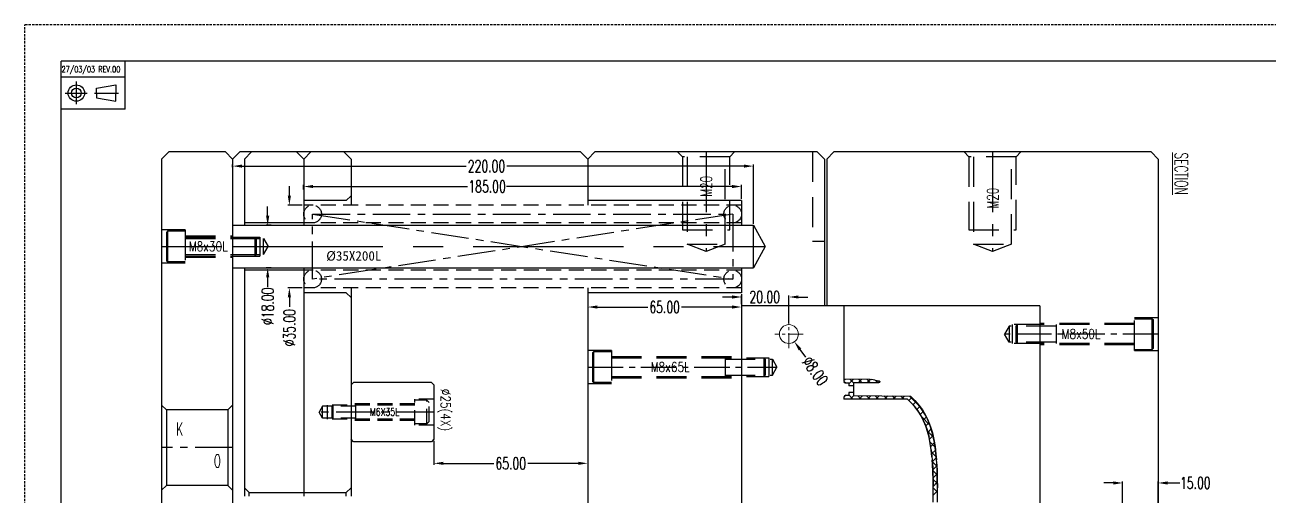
# Model space of a CAD drawing. Header units: inches. Extents: x 157915 to 159347, y -49911 to -48898.
# Drawn here: x 157915 to 158440, y -49097 to -48898 of the extents above; entities that cross this region are included whole.
import ezdxf

# ---------------------------------------------------------------- set-up
doc = ezdxf.new("R2010")
doc.units = ezdxf.units.IN
doc.header["$LTSCALE"] = 2
doc.header["$MEASUREMENT"] = 0
doc.header["$PDMODE"] = 3
doc.header["$PDSIZE"] = 0.3125
for name, pattern in [('ACAD_ISO08W100', [36, 24, -3, 6, -3]), ('CENTER', [50.8, 31.75, -6.35, 6.35, -6.35]), ('CENTER2', [1.125, 0.75, -0.125, 0.125, -0.125]), ('DASHED', [0.75, 0.5, -0.25]), ('HIDDEN', [9.525, 6.35, -3.175]), ('HIDDEN2', [4.7625, 3.175, -1.5875])]:
    doc.linetypes.add(name, pattern=pattern)
doc.layers.get('0').update_dxf_attribs({"linetype": 'CONTINUOUS'})
doc.layers.get('Defpoints').update_dxf_attribs({"linetype": 'CONTINUOUS'})
for name, color, linetype in [('A', 7, 'CONTINUOUS'), ('CAV-COR', 1, 'CONTINUOUS'), ('CL', 1, 'ACAD_ISO08W100'), ('Layer3', 3, 'CONTINUOUS'), ('PIN', 4, 'CONTINUOUS'), ('SCREW', 52, 'HIDDEN'), ('SP', 3, 'CONTINUOUS'), ('SPRING', 160, 'CONTINUOUS'), ('文字', 1, 'CONTINUOUS')]:
    doc.layers.add(name, color=color, linetype=linetype)
doc.layers.add('dim', color=3, linetype='CONTINUOUS', lineweight=15)
doc.layers.add('WR', color=122, linetype='HIDDEN', lineweight=18)
doc.styles.add('ROMANC', font='romanc', dxfattribs={"width": 0.6, "height": 1})
doc.styles.add('ROMANS', font='ROMANS.shx', dxfattribs={"height": 5, "bigfont": 'chineset.shx'})
doc.styles.get("Standard").update_dxf_attribs({"font": 'txt.shx', "width": 0.67})
doc.styles.add('style1', font='mingliu.ttc', dxfattribs={"width": 0.75})
doc.styles.add('txt', font='txt.shx', dxfattribs={"width": 0.75, "height": 3.2})
doc.dimstyles.new('2.00', dxfattribs={"dimtxt": 5, "dimasz": 4, "dimexe": 0.666, "dimexo": 0.626, "dimgap": 1, "dimtad": 0, "dimzin": 0, "dimdsep": 46, "dimtxsty": 'Standard', "dimcen": 0.09, "dimclrd": 3, "dimclre": 3, "dimclrt": 7, "dimazin": 0, "dimtfac": 1, "dimtofl": 0, "dimtmove": 0, "dimatfit": 0, "dimfxl": 0, "dimtolj": 1, "dimtzin": 0, "dimarcsym": 0})

# ---------------------------------------------------------------- blocks, each defined once
blk = doc.blocks.new('*D35379')
at = {"layer": 'Defpoints', "color": 0}
for p in [(158026.8, -48974.37), (158032.84, -48974.37), (158032.84, -49009.37)]:
    blk.add_point(p, dxfattribs=at)
at = {"layer": 'dim', "color": 3, "linetype": 'ByBlock', "lineweight": -2}
for p, q in [((158026.8, -48970.37), (158026.8, -48966.37)), ((158032.22, -48974.37), (158026.13, -48974.37)), ((158032.22, -49009.37), (158026.13, -49009.37)), ((158026.8, -49013.37), (158026.8, -49017.37))]:
    blk.add_line(p, q, dxfattribs=at)
at = {"layer": 'dim', "color": 3, "linetype": 'ByBlock'}
for points in [[(158026.13, -48970.37), (158027.47, -48970.37), (158026.8, -48974.37)], [(158027.47, -49013.37), (158026.13, -49013.37), (158026.8, -49009.37)]]:
    blk.add_solid(points, dxfattribs=at)
at = {"layer": 'dim', "color": 7, "linetype": 'ByBlock', "insert": (158026.8, -49026.18), "char_height": 5, "attachment_point": 5, "rotation": 90}
blk.add_mtext('%%c35.00', dxfattribs=at)
blk = doc.blocks.new('*D35380')
at = {"layer": 'Defpoints', "color": 0}
for p in [(158017.63, -48982.87), (158019.76, -48982.87), (158019.76, -49000.87)]:
    blk.add_point(p, dxfattribs=at)
at = {"layer": 'dim', "color": 3, "linetype": 'ByBlock', "lineweight": -2}
for p, q in [((158017.63, -48978.87), (158017.63, -48974.87)), ((158019.13, -48982.87), (158016.97, -48982.87)), ((158019.13, -49000.87), (158016.97, -49000.87)), ((158017.63, -49004.87), (158017.63, -49008.87))]:
    blk.add_line(p, q, dxfattribs=at)
at = {"layer": 'dim', "color": 3, "linetype": 'ByBlock'}
for points in [[(158016.97, -48978.87), (158018.3, -48978.87), (158017.63, -48982.87)], [(158018.3, -49004.87), (158016.97, -49004.87), (158017.63, -49000.87)]]:
    blk.add_solid(points, dxfattribs=at)
at = {"layer": 'dim', "color": 7, "linetype": 'ByBlock', "insert": (158017.63, -49017.13), "char_height": 5, "attachment_point": 5, "rotation": 90}
blk.add_mtext('%%c18.00', dxfattribs=at)
blk = doc.blocks.new('*D35381')
at = {"layer": 'Defpoints', "color": 0}
for p in [(158152.84, -49013.2), (158217.84, -49011.37), (158152.84, -49017.44)]:
    blk.add_point(p, dxfattribs=at)
at = {"layer": 'dim', "color": 3, "linetype": 'ByBlock', "lineweight": -2}
for p, q in [((158152.84, -49013.82), (158152.84, -49018.1)), ((158217.84, -49011.99), (158217.84, -49018.1)), ((158156.84, -49017.44), (158178.2, -49017.44)), ((158213.84, -49017.44), (158192.48, -49017.44))]:
    blk.add_line(p, q, dxfattribs=at)
at = {"layer": 'dim', "color": 3, "linetype": 'ByBlock'}
for points in [[(158156.84, -49016.77), (158156.84, -49018.1), (158152.84, -49017.44)], [(158213.84, -49018.1), (158213.84, -49016.77), (158217.84, -49017.44)]]:
    blk.add_solid(points, dxfattribs=at)
at = {"layer": 'dim', "color": 7, "linetype": 'ByBlock', "insert": (158185.34, -49017.44), "char_height": 5, "attachment_point": 5}
blk.add_mtext('\\A1;65.00', dxfattribs=at)
blk = doc.blocks.new('*D35382')
at = {"layer": 'Defpoints', "color": 0}
for p in [(158032.84, -48966.49), (158032.84, -48968.3), (158217.84, -48972.37)]:
    blk.add_point(p, dxfattribs=at)
at = {"layer": 'dim', "color": 3, "linetype": 'ByBlock', "lineweight": -2}
for p, q in [((158032.84, -48967.68), (158032.84, -48965.82)), ((158036.84, -48966.49), (158102.08, -48966.49)), ((158213.84, -48966.49), (158118.6, -48966.49)), ((158217.84, -48971.74), (158217.84, -48965.82))]:
    blk.add_line(p, q, dxfattribs=at)
at = {"layer": 'dim', "color": 3, "linetype": 'ByBlock'}
for points in [[(158036.84, -48965.82), (158036.84, -48967.15), (158032.84, -48966.49)], [(158213.84, -48967.15), (158213.84, -48965.82), (158217.84, -48966.49)]]:
    blk.add_solid(points, dxfattribs=at)
at = {"layer": 'dim', "color": 7, "linetype": 'ByBlock', "insert": (158110.34, -48966.49), "char_height": 5, "attachment_point": 5}
blk.add_mtext('\\A1;185.00', dxfattribs=at)
blk = doc.blocks.new('*D35383')
at = {"layer": 'Defpoints', "color": 0}
for p in [(158002.84, -48957.86), (158002.84, -48958.91), (158222.84, -48982.87)]:
    blk.add_point(p, dxfattribs=at)
at = {"layer": 'dim', "color": 3, "linetype": 'ByBlock', "lineweight": -2}
for p, q in [((158002.84, -48958.28), (158002.84, -48957.19)), ((158006.84, -48957.86), (158101.54, -48957.86)), ((158218.84, -48957.86), (158118.61, -48957.86)), ((158222.84, -48982.24), (158222.84, -48957.19))]:
    blk.add_line(p, q, dxfattribs=at)
at = {"layer": 'dim', "color": 3, "linetype": 'ByBlock'}
for points in [[(158006.84, -48957.19), (158006.84, -48958.52), (158002.84, -48957.86)], [(158218.84, -48958.52), (158218.84, -48957.19), (158222.84, -48957.86)]]:
    blk.add_solid(points, dxfattribs=at)
at = {"layer": 'dim', "color": 7, "linetype": 'ByBlock', "insert": (158110.08, -48957.86), "char_height": 5, "attachment_point": 5}
blk.add_mtext('\\A1;220.00', dxfattribs=at)
blk = doc.blocks.new('*D35384')
at = {"layer": 'Defpoints', "color": 0}
for p in [(158087.84, -49073.37), (158152.84, -49083.53), (158152.84, -49083.53)]:
    blk.add_point(p, dxfattribs=at)
at = {"layer": 'dim', "color": 3, "linetype": 'ByBlock', "lineweight": -2}
for p, q in [((158087.84, -49073.99), (158087.84, -49084.19)), ((158091.84, -49083.53), (158113.2, -49083.53)), ((158148.84, -49083.53), (158127.48, -49083.53)), ((158152.84, -49082.9), (158152.84, -49082.86))]:
    blk.add_line(p, q, dxfattribs=at)
at = {"layer": 'dim', "color": 3, "linetype": 'ByBlock'}
for points in [[(158091.84, -49082.86), (158091.84, -49084.19), (158087.84, -49083.53)], [(158148.84, -49084.19), (158148.84, -49082.86), (158152.84, -49083.53)]]:
    blk.add_solid(points, dxfattribs=at)
at = {"layer": 'dim', "color": 7, "linetype": 'ByBlock', "insert": (158120.34, -49083.53), "char_height": 5, "attachment_point": 5}
blk.add_mtext('\\A1;65.00', dxfattribs=at)
blk = doc.blocks.new('*D35400')
at = {"layer": 'Defpoints', "color": 0}
for p in [(158378.84, -49091.83), (158378.84, -49107.87), (158393.84, -49110.87)]:
    blk.add_point(p, dxfattribs=at)
at = {"layer": 'dim', "color": 3, "linetype": 'ByBlock', "lineweight": -2}
for p, q in [((158374.84, -49091.83), (158370.84, -49091.83)), ((158378.84, -49107.24), (158378.84, -49091.16)), ((158393.84, -49110.24), (158393.84, -49091.16)), ((158397.84, -49091.83), (158402.96, -49091.83))]:
    blk.add_line(p, q, dxfattribs=at)
at = {"layer": 'dim', "color": 3, "linetype": 'ByBlock'}
for points in [[(158374.84, -49092.5), (158374.84, -49091.16), (158378.84, -49091.83)], [(158397.84, -49091.16), (158397.84, -49092.5), (158393.84, -49091.83)]]:
    blk.add_solid(points, dxfattribs=at)
at = {"layer": 'dim', "color": 7, "linetype": 'ByBlock', "insert": (158409.54, -49091.83), "char_height": 5, "attachment_point": 5}
blk.add_mtext('\\A1;15.00', dxfattribs=at)
blk = doc.blocks.new('*D37238')
at = {"layer": 'Defpoints', "color": 0}
for p in [(158237.84, -49013.2), (158217.84, -49016.87), (158237.84, -49024.87)]:
    blk.add_point(p, dxfattribs=at)
at = {"layer": 'dim', "color": 3, "linetype": 'ByBlock', "lineweight": -2}
for p, q in [((158213.84, -49013.2), (158209.84, -49013.2)), ((158217.84, -49016.24), (158217.84, -49012.53)), ((158237.84, -49024.24), (158237.84, -49012.53)), ((158241.84, -49013.2), (158245.84, -49013.2))]:
    blk.add_line(p, q, dxfattribs=at)
at = {"layer": 'dim', "color": 3, "linetype": 'ByBlock'}
for points in [[(158213.84, -49013.87), (158213.84, -49012.53), (158217.84, -49013.2)], [(158241.84, -49012.53), (158241.84, -49013.87), (158237.84, -49013.2)]]:
    blk.add_solid(points, dxfattribs=at)
at = {"layer": 'dim', "color": 7, "linetype": 'ByBlock', "insert": (158227.63, -49013.2), "char_height": 5, "attachment_point": 5}
blk.add_mtext('\\A1;20.00', dxfattribs=at)
blk = doc.blocks.new('*D37239')
at = {"layer": 'Defpoints', "color": 0}
for p in [(158235.52, -49025.61), (158240.17, -49032.12)]:
    blk.add_point(p, dxfattribs=at)
at = {"layer": 'dim', "color": 3, "linetype": 'ByBlock', "lineweight": -2}
for p, q in [((158237.75, -49028.87), (158237.93, -49028.87)), ((158237.84, -49028.96), (158237.84, -49028.78)), ((158242.49, -49035.38), (158244.82, -49038.63))]:
    blk.add_line(p, q, dxfattribs=at)
at = {"layer": 'dim', "color": 3, "linetype": 'ByBlock'}
blk.add_solid([(158243.04, -49034.99), (158241.95, -49035.76), (158240.17, -49032.12)], dxfattribs=at)
at = {"layer": 'dim', "color": 7, "linetype": 'ByBlock', "insert": (158248.97, -49044.44), "char_height": 5, "attachment_point": 5, "rotation": 305.5487}
blk.add_mtext('\\A1;%%c8.00', dxfattribs=at)

msp = doc.modelspace()

# ---------------------------------------------------------------- linework, layer by layer
at = {"linetype": 'Continuous'}
for p, q in [((157975.843, -48951.868), (157972.843, -48954.868)), ((157999.843, -48951.868), (157975.843, -48951.868)), ((158002.843, -48954.868), (157999.843, -48951.868)), ((158005.843, -48951.868), (158002.843, -48954.868)), ((158149.843, -48951.868), (158005.843, -48951.868)), ((158010.843, -48951.868), (158007.843, -48954.868)), ((158029.843, -48951.868), (158010.843, -48951.868)), ((158032.843, -48954.868), (158029.843, -48951.868)), ((158035.843, -48951.868), (158032.843, -48954.868)), ((158049.843, -48951.868), (158035.843, -48951.868)), ((158049.843, -48951.868), (158052.843, -48954.868)), ((158149.843, -48951.868), (158152.843, -48954.868)), ((158152.843, -48954.868), (158155.843, -48951.868)), ((158249.843, -48951.868), (158155.843, -48951.868)), ((158252.843, -48954.868), (158249.843, -48951.868)), ((158253.843, -48954.868), (158256.843, -48951.868)), ((158390.843, -48951.868), (158256.843, -48951.868)), ((158390.843, -48951.868), (158393.843, -48954.868)), ((157972.843, -48954.868), (157972.843, -49398.868)), ((158002.843, -48954.868), (158002.843, -49318.868)), ((158007.843, -48954.868), (158007.843, -48982.868)), ((158032.843, -48954.868), (158032.843, -48982.868)), ((158052.843, -48954.868), (158052.843, -48974.368)), ((158152.843, -48954.868), (158152.843, -48974.368)), ((158252.843, -48954.868), (158252.843, -49016.868)), ((158253.843, -48954.868), (158253.843, -49016.868)), ((158393.843, -48954.868), (158393.843, -49126.968)), ((158007.843, -49000.869), (158007.843, -49097.368)), ((158032.843, -49000.869), (158032.843, -49097.368)), ((158052.843, -49009.368), (158052.843, -49097.368)), ((158152.843, -49009.368), (158152.843, -49174.368)), ((158009.843, -49095.868), (158007.843, -49093.868)), ((158052.843, -49093.868), (158050.843, -49095.868)), ((158009.843, -49095.868), (158050.843, -49095.868)), ((158009.843, -49097.368), (158009.843, -49095.868)), ((158050.843, -49097.368), (158050.843, -49095.868))]:
    msp.add_line(p, q, dxfattribs=at)
at = {"color": 8, "linetype": 'HIDDEN'}
for p, q in [((158214.843, -48951.868), (158190.843, -48951.868)), ((158190.843, -48951.868), (158192.843, -48953.868)), ((158214.843, -48951.868), (158212.843, -48953.868)), ((158247.843, -48951.868), (158247.843, -48989.584)), ((158335.843, -48951.868), (158311.843, -48951.868)), ((158311.843, -48951.868), (158313.843, -48953.868)), ((158335.843, -48951.868), (158333.843, -48953.868)), ((158192.843, -48953.868), (158192.843, -48984.868)), ((158212.843, -48953.868), (158192.843, -48953.868)), ((158194.843, -48953.868), (158194.843, -48990.868)), ((158210.843, -48990.868), (158210.843, -48953.868)), ((158212.843, -48984.868), (158212.843, -48953.868)), ((158313.843, -48953.868), (158313.843, -48984.868)), ((158333.843, -48953.868), (158313.843, -48953.868)), ((158315.843, -48953.868), (158315.843, -48990.868)), ((158331.843, -48990.868), (158331.843, -48953.868)), ((158333.843, -48984.868), (158333.843, -48953.868)), ((158192.843, -48984.868), (158212.843, -48984.868)), ((158313.843, -48984.868), (158333.843, -48984.868)), ((158194.843, -48990.868), (158210.843, -48990.868)), ((158202.843, -48993.965), (158194.843, -48990.868)), ((158210.843, -48990.868), (158202.843, -48993.965)), ((158247.843, -48989.584), (158252.843, -48989.584)), ((158315.843, -48990.868), (158331.843, -48990.868)), ((158323.843, -48993.965), (158315.843, -48990.868)), ((158331.843, -48990.868), (158323.843, -48993.965))]:
    msp.add_line(p, q, dxfattribs=at)
at = {"color": 8, "linetype": 'CENTER', "ltscale": 0.4}
for p, q in [((158202.843, -48951.868), (158202.843, -48993.965)), ((158323.843, -48951.868), (158323.843, -48993.965))]:
    msp.add_line(p, q, dxfattribs=at)
at = {"ltscale": 5}
for p, q in [((158050.843, -48972.368), (158032.843, -48972.368)), ((158217.843, -48972.368), (158152.843, -48972.368)), ((158217.843, -48972.368), (158217.843, -48982.868)), ((158032.843, -48981.868), (158007.843, -48981.868)), ((158032.843, -49001.868), (158007.843, -49001.868)), ((158217.843, -49000.869), (158217.843, -49011.368)), ((158050.843, -49011.368), (158032.843, -49011.368)), ((158217.843, -49011.368), (158152.843, -49011.368))]:
    msp.add_line(p, q, dxfattribs=at)
for p, q in [((158050.843, -48972.368), (158052.843, -48970.368)), ((158050.843, -49011.368), (158052.843, -49013.368))]:
    msp.add_line(p, q)
at = {"linetype": 'HIDDEN'}
for p, q in [((157982.843, -48984.868), (157972.843, -48984.868)), ((157982.843, -48984.868), (157982.843, -48998.868)), ((157982.843, -48987.368), (158002.843, -48987.368)), ((157982.843, -48998.868), (157972.843, -48998.868)), ((157982.843, -48996.368), (158002.843, -48996.368)), ((158383.843, -49024.368), (158343.843, -49024.368)), ((158383.843, -49035.868), (158383.843, -49021.868)), ((158383.843, -49021.868), (158393.843, -49021.868)), ((158162.843, -49035.868), (158152.843, -49035.868)), ((158162.843, -49035.868), (158162.843, -49049.868)), ((158383.843, -49033.368), (158343.843, -49033.368)), ((158383.843, -49035.868), (158393.843, -49035.868)), ((158162.843, -49038.368), (158217.843, -49038.368)), ((158162.843, -49049.868), (158152.843, -49049.868)), ((158162.843, -49047.368), (158217.843, -49047.368))]:
    msp.add_line(p, q, dxfattribs=at)
at = {"color": 8, "linetype": 'Continuous'}
for p, q in [((157972.843, -49058.868), (157974.843, -49060.868)), ((158000.843, -49060.868), (157974.843, -49060.868)), ((157974.843, -49060.868), (157974.843, -49092.868)), ((158002.843, -49058.868), (158000.843, -49060.868)), ((158000.843, -49060.868), (158000.843, -49092.868)), ((157972.843, -49094.868), (157974.843, -49092.868)), ((158000.843, -49092.868), (157974.843, -49092.868)), ((158002.843, -49094.868), (158000.843, -49092.868))]:
    msp.add_line(p, q, dxfattribs=at)
at = {"layer": 'A', "linetype": 'DASHED'}
for p in [(159347.109, -48898.125), (157915.055, -49911.041)]:
    msp.add_line(p, (157915.055, -48898.125), dxfattribs=at)
at = {"layer": 'A'}
for p, q in [((157930.351, -49895.745), (157930.351, -48913.422)), ((159331.812, -48913.422), (157930.351, -48913.422)), ((157957.494, -48933.779), (157957.494, -48913.422)), ((157957.494, -48920.185), (157930.351, -48920.185)), ((157936.792, -48922.036), (157936.792, -48931.709)), ((157945.316, -48924.929), (157953.457, -48923.524)), ((157945.316, -48926.982), (157945.316, -48924.929)), ((157953.457, -48923.524), (157953.457, -48926.982)), ((157932.141, -48926.982), (157941.443, -48926.982)), ((157944.491, -48926.982), (157954.6, -48926.982)), ((157945.316, -48926.982), (157945.316, -48929.035)), ((157945.316, -48929.035), (157953.457, -48930.44)), ((157953.457, -48930.44), (157953.457, -48926.982)), ((157957.494, -48933.779), (157930.351, -48933.779))]:
    msp.add_line(p, q, dxfattribs=at)
for radius in [3.458, 2.053]:
    msp.add_circle((157936.792, -48926.982), radius, dxfattribs=at)
at = {"layer": 'CAV-COR'}
for p, q in [((158217.843, -49016.868), (158217.843, -49336.868)), ((158343.843, -49016.868), (158217.843, -49016.868)), ((158261.084, -49016.868), (158261.084, -49048.729)), ((158343.843, -49016.868), (158343.843, -49336.868)), ((158272.104, -49048.067), (158261.084, -49047.874)), ((158261.084, -49048.383), (158261.584, -49047.883)), ((158261.183, -49049.093), (158261.523, -49049.433)), ((158261.486, -49049.426), (158261.196, -49049.136)), ((158261.888, -49049.534), (158261.486, -49049.426)), ((158261.888, -49049.534), (158261.888, -49049.533)), ((158261.888, -49049.533), (158263.094, -49049.533)), ((158263.094, -49049.965), (158265.115, -49047.945)), ((158263.094, -49049.533), (158263.094, -49050.739)), ((158265.104, -49050.739), (158263.094, -49050.739)), ((158263.6, -49047.918), (158265.104, -49049.422)), ((158265.104, -49049.382), (158275.871, -49049.288)), ((158265.104, -49049.382), (158265.104, -49054.909)), ((158267.256, -49047.982), (158268.625, -49049.351)), ((158267.289, -49049.363), (158268.645, -49048.006)), ((158270.912, -49048.046), (158272.186, -49049.32)), ((158270.912, -49049.331), (158272.174, -49048.07)), ((158272.104, -49048.067), (158272.369, -49048.079)), ((158272.369, -49048.079), (158272.633, -49048.109)), ((158274.259, -49048.368), (158272.633, -49048.109)), ((158274.209, -49048.359), (158275.962, -49048.695)), ((158274.536, -49049.299), (158275.273, -49048.562)), ((158274.961, -49048.503), (158275.747, -49049.289)), ((158275.83, -49049.291), (158275.871, -49049.288)), ((158275.871, -49049.288), (158276.052, -49049.251)), ((158275.93, -49048.694), (158275.946, -49048.694)), ((158275.946, -49048.694), (158275.962, -49048.695)), ((158275.962, -49048.695), (158276.083, -49048.739)), ((158276.083, -49048.739), (158276.177, -49048.808)), ((158276.196, -49049.151), (158276.113, -49049.22)), ((158261.084, -49055.567), (158261.893, -49054.759)), ((158261.084, -49055.563), (158261.084, -49056.417)), ((158261.084, -49056.178), (158261.323, -49056.417)), ((158287.893, -49056.417), (158261.084, -49056.417)), ((158261.888, -49054.759), (158263.094, -49054.759)), ((158263.094, -49053.557), (158263.099, -49053.553)), ((158263.094, -49053.553), (158263.094, -49054.759)), ((158265.104, -49053.553), (158263.094, -49053.553)), ((158263.094, -49054.596), (158264.915, -49056.417)), ((158263.827, -49056.417), (158265.332, -49054.911)), ((158265.104, -49054.909), (158289.057, -49055.118)), ((158267.016, -49054.926), (158268.507, -49056.417)), ((158267.419, -49056.417), (158268.893, -49054.942)), ((158270.64, -49054.958), (158272.099, -49056.417)), ((158271.011, -49056.417), (158272.454, -49054.973)), ((158274.264, -49054.989), (158275.691, -49056.417)), ((158274.603, -49056.417), (158276.015, -49055.004)), ((158277.887, -49055.021), (158279.283, -49056.417)), ((158278.195, -49056.417), (158279.576, -49055.036)), ((158281.511, -49055.052), (158282.875, -49056.417)), ((158281.787, -49056.417), (158283.137, -49055.067)), ((158285.135, -49055.084), (158286.467, -49056.417)), ((158285.379, -49056.417), (158286.698, -49055.098)), ((158288.435, -49056.953), (158289.726, -49055.663)), ((158288.758, -49055.116), (158293.238, -49059.595)), ((158289.057, -49055.118), (158289.055, -49055.118)), ((158289.057, -49055.118), (158289.167, -49055.139)), ((158289.167, -49055.139), (158289.261, -49055.197)), ((158289.261, -49055.197), (158291.069, -49056.966)), ((158290.233, -49058.748), (158291.521, -49057.46)), ((158291.835, -49060.738), (158293.122, -49059.45)), ((158293.269, -49062.896), (158294.579, -49061.585)), ((158293.793, -49063.742), (158297.446, -49067.395)), ((158294.538, -49065.219), (158295.905, -49063.852)), ((158295.623, -49067.726), (158297.008, -49066.341)), ((158296.377, -49069.918), (158298.847, -49072.389)), ((158296.511, -49070.429), (158297.94, -49069.001)), ((158297.556, -49075.081), (158297.033, -49072.409)), ((158297.212, -49073.321), (158298.726, -49071.807)), ((158297.462, -49074.595), (158299.623, -49076.757)), ((158297.746, -49076.38), (158299.338, -49074.787)), ((158297.945, -49077.749), (158298.235, -49080.441)), ((158298.142, -49079.576), (158299.788, -49077.93)), ((158298.056, -49078.782), (158300.081, -49080.807)), ((158298.235, -49080.441), (158298.375, -49082.137)), ((158298.493, -49083.919), (158298.375, -49082.137)), ((158298.413, -49082.731), (158300.339, -49084.656)), ((158298.425, -49082.884), (158300.111, -49081.199)), ((158298.64, -49087.108), (158298.493, -49083.919)), ((158299.971, -49079.594), (158300.179, -49082.006)), ((158300.246, -49082.957), (158300.427, -49086.469)), ((158298.606, -49086.295), (158300.334, -49084.567)), ((158298.614, -49086.524), (158300.488, -49088.398)), ((158298.722, -49090.418), (158298.64, -49087.108)), ((158298.706, -49089.787), (158300.475, -49088.018)), ((158300.427, -49086.469), (158300.526, -49090.107)), ((158300.542, -49091.213), (158300.494, -49088.561)), ((158298.714, -49090.216), (158300.547, -49092.049)), ((158298.747, -49093.854), (158298.722, -49090.418)), ((158298.745, -49093.341), (158300.544, -49091.542)), ((158298.747, -49093.841), (158300.557, -49095.651)), ((158298.747, -49099.882), (158298.747, -49093.854)), ((158300.526, -49090.107), (158300.557, -49093.854)), ((158300.557, -49093.854), (158300.542, -49091.213)), ((158300.557, -49099.882), (158300.557, -49093.854)), ((158298.747, -49096.93), (158300.557, -49095.121))]:
    msp.add_line(p, q, dxfattribs=at)
for points in [[(158276.113, -49049.22), (158276.001, -49049.269), (158275.871, -49049.288)], [(158276.234, -49048.885), (158276.128, -49048.767), (158275.962, -49048.695)], [(158276.052, -49049.251), (158276.189, -49049.159), (158276.258, -49049.028), (158276.234, -49048.885)], [(158276.177, -49048.808), (158276.237, -49048.892), (158276.261, -49048.981)], [(158276.261, -49048.981), (158276.247, -49049.069), (158276.196, -49049.151)], [(158297.049, -49072.481), (158296.427, -49070.065), (158295.666, -49067.766), (158294.741, -49065.552), (158293.656, -49063.454), (158292.425, -49061.502), (158291.053, -49059.69), (158289.54, -49057.998), (158287.893, -49056.417)], [(158287.893, -49056.417), (158290.176, -49058.677), (158292.262, -49061.269), (158294.015, -49064.101), (158295.355, -49066.965), (158296.326, -49069.725), (158297.033, -49072.409)], [(158289.261, -49055.197), (158289.258, -49055.197), (158289.255, -49055.197)], [(158300.18, -49082.004), (158300.068, -49080.634), (158299.775, -49077.809), (158299.318, -49074.649), (158298.564, -49071.03), (158297.379, -49067.177), (158295.757, -49063.518), (158293.781, -49060.274), (158291.572, -49057.512), (158289.261, -49055.197)], [(158291.069, -49056.966), (158292.728, -49058.872), (158294.226, -49060.925), (158295.558, -49063.144), (158296.717, -49065.528), (158297.684, -49068.035), (158298.465, -49070.643), (158299.093, -49073.414), (158299.591, -49076.402), (158299.971, -49079.594)], [(158298.271, -49080.845), (158297.962, -49077.886), (158297.555, -49075.071)], [(158298.445, -49083.136), (158298.59, -49085.822), (158298.682, -49088.498)], [(158300.494, -49088.561), (158300.405, -49085.914), (158300.267, -49083.285), (158300.179, -49082.006)], [(158298.682, -49088.498), (158298.732, -49091.172), (158298.741, -49092.78)]]:
    msp.add_lwpolyline(points, dxfattribs=at)
for centre, start, end in [((158261.888, -49048.729), 180, 270), ((158261.888, -49055.563), 90, 180)]:
    msp.add_arc(centre, 0.804, start, end, dxfattribs=at)
at = {"layer": 'CL', "color": 8, "linetype": 'CENTER', "ltscale": 0.25}
msp.add_line((158002.843, -49076.868), (157972.843, -49076.868), dxfattribs=at)
at = {"layer": 'PIN'}
for p, q in [((158002.843, -48982.868), (158222.843, -48982.868)), ((158222.843, -49000.869), (158222.843, -48982.868)), ((158222.843, -48982.868), (158227.843, -48991.868)), ((158227.843, -48991.868), (158222.843, -49000.869)), ((158002.843, -49000.869), (158222.843, -49000.869))]:
    msp.add_line(p, q, dxfattribs=at)
at = {"layer": 'PIN', "linetype": 'CENTER'}
msp.add_line((158002.843, -48991.868), (158227.843, -48991.868), dxfattribs=at)
at = {"layer": 'SCREW'}
for p, q in [((157975.343, -48985.368), (157974.843, -48985.868)), ((157974.843, -48985.868), (157974.843, -48997.868)), ((157975.343, -48985.368), (157975.343, -48998.368)), ((157982.843, -48985.368), (157975.343, -48985.368)), ((157982.843, -48987.868), (158014.343, -48987.868)), ((157982.843, -48988.493), (158015.843, -48988.493)), ((158012.843, -48988.493), (158012.218, -48987.868)), ((158012.218, -48987.868), (158012.218, -48995.868)), ((158012.843, -48988.493), (158012.843, -48995.243)), ((158014.343, -48987.868), (158014.343, -48995.868)), ((158015.843, -48995.243), (158015.843, -48988.493)), ((158015.843, -48988.493), (158017.792, -48991.868)), ((158015.843, -48995.243), (158017.792, -48991.868)), ((157975.343, -48998.368), (157974.843, -48997.868)), ((157982.843, -48998.368), (157975.343, -48998.368)), ((157982.843, -48995.243), (158015.843, -48995.243)), ((157982.843, -48995.868), (158014.343, -48995.868)), ((158012.843, -48995.243), (158012.218, -48995.868)), ((158330.843, -49025.493), (158328.894, -49028.868)), ((158350.843, -49025.493), (158330.843, -49025.493)), ((158330.843, -49025.493), (158330.843, -49032.243)), ((158383.843, -49024.868), (158332.343, -49024.868)), ((158332.343, -49032.868), (158332.343, -49024.868)), ((158333.843, -49025.493), (158334.468, -49024.868)), ((158333.843, -49032.243), (158333.843, -49025.493)), ((158334.468, -49032.868), (158334.468, -49024.868)), ((158350.843, -49032.868), (158350.843, -49024.868)), ((158383.843, -49022.368), (158391.343, -49022.368)), ((158391.343, -49022.368), (158391.843, -49022.868)), ((158391.343, -49035.368), (158391.343, -49022.368)), ((158391.843, -49034.868), (158391.843, -49022.868)), ((158330.843, -49032.243), (158328.894, -49028.868)), ((158155.343, -49036.368), (158154.843, -49036.868)), ((158155.343, -49036.368), (158155.343, -49049.368)), ((158162.843, -49036.368), (158155.343, -49036.368)), ((158350.843, -49032.243), (158330.843, -49032.243)), ((158383.843, -49032.868), (158332.343, -49032.868)), ((158333.843, -49032.243), (158334.468, -49032.868)), ((158383.843, -49035.368), (158391.343, -49035.368)), ((158391.343, -49035.368), (158391.843, -49034.868)), ((158154.843, -49036.868), (158154.843, -49048.868)), ((158162.843, -49038.868), (158229.343, -49038.868)), ((158210.843, -49038.868), (158210.843, -49046.868)), ((158210.843, -49039.493), (158230.843, -49039.493)), ((158227.218, -49038.868), (158227.218, -49046.868)), ((158227.843, -49039.493), (158227.218, -49038.868)), ((158227.843, -49039.493), (158227.843, -49046.243)), ((158229.343, -49038.868), (158229.343, -49046.868)), ((158230.843, -49039.493), (158232.792, -49042.868)), ((158230.843, -49046.243), (158230.843, -49039.493)), ((158162.843, -49046.868), (158229.343, -49046.868)), ((158210.843, -49046.243), (158230.843, -49046.243)), ((158227.843, -49046.243), (158227.218, -49046.868)), ((158230.843, -49046.243), (158232.792, -49042.868)), ((158155.343, -49049.368), (158154.843, -49048.868)), ((158162.843, -49049.368), (158155.343, -49049.368))]:
    msp.add_line(p, q, dxfattribs=at)
at = {"layer": 'SCREW', "linetype": 'CENTER', "ltscale": 0.4}
msp.add_line((157972.843, -48991.868), (158017.792, -48991.868), dxfattribs=at)
at = {"layer": 'SCREW', "linetype": 'CENTER2', "ltscale": 10}
for p, q in [((158393.843, -49028.868), (158328.894, -49028.868)), ((158152.843, -49042.868), (158232.792, -49042.868))]:
    msp.add_line(p, q, dxfattribs=at)
at = {"layer": 'SCREW', "linetype": 'HIDDEN2'}
for p, q in [((158079.843, -49067.368), (158079.843, -49056.368)), ((158087.843, -49056.368), (158079.843, -49056.368)), ((158084.843, -49056.868), (158079.843, -49056.868)), ((158084.843, -49066.868), (158084.843, -49056.868)), ((158084.843, -49056.868), (158085.843, -49057.868)), ((158040.843, -49059.368), (158039.4, -49061.868)), ((158040.843, -49064.368), (158039.4, -49061.868)), ((158040.843, -49064.368), (158040.843, -49059.368)), ((158054.843, -49059.368), (158040.843, -49059.368)), ((158079.843, -49058.868), (158042.843, -49058.868)), ((158042.843, -49064.868), (158042.843, -49058.868)), ((158044.843, -49059.368), (158045.343, -49058.868)), ((158044.843, -49064.368), (158044.843, -49059.368)), ((158045.343, -49064.868), (158045.343, -49058.868)), ((158079.843, -49058.368), (158052.843, -49058.368)), ((158054.843, -49064.868), (158054.843, -49058.868)), ((158085.843, -49065.868), (158085.843, -49057.868)), ((158054.843, -49064.368), (158040.843, -49064.368)), ((158079.843, -49064.868), (158042.843, -49064.868)), ((158044.843, -49064.368), (158045.343, -49064.868)), ((158079.843, -49065.368), (158052.843, -49065.368)), ((158084.843, -49066.868), (158079.843, -49066.868)), ((158087.843, -49067.368), (158079.843, -49067.368)), ((158084.843, -49066.868), (158085.843, -49065.868))]:
    msp.add_line(p, q, dxfattribs=at)
at = {"layer": 'SCREW', "linetype": 'CENTER', "ltscale": 0.25}
msp.add_line((158087.843, -49061.868), (158039.4, -49061.868), dxfattribs=at)
at = {"layer": 'SP', "color": 145}
for p, q in [((158052.843, -49050.368), (158053.843, -49049.368)), ((158052.843, -49050.368), (158052.843, -49073.368)), ((158086.843, -49049.368), (158053.843, -49049.368)), ((158086.843, -49049.368), (158087.843, -49050.368)), ((158087.843, -49050.368), (158087.843, -49073.368)), ((158053.843, -49074.368), (158052.843, -49073.368)), ((158087.843, -49073.368), (158086.843, -49074.368)), ((158086.843, -49074.368), (158053.843, -49074.368))]:
    msp.add_line(p, q, dxfattribs=at)
at = {"layer": 'SPRING', "linetype": 'HIDDEN', "ltscale": 0.5}
for p, q in [((158217.843, -48974.368), (158032.843, -48974.368)), ((158217.843, -48981.868), (158032.843, -48981.868)), ((158217.868, -49001.868), (158032.843, -49001.868)), ((158217.843, -49009.368), (158032.843, -49009.368))]:
    msp.add_line(p, q, dxfattribs=at)
at = {"layer": 'SPRING', "linetype": 'HIDDEN2'}
for p, q in [((158032.843, -48974.368), (158032.843, -48982.868)), ((158032.843, -49000.869), (158032.843, -49009.368))]:
    msp.add_line(p, q, dxfattribs=at)
at = {"layer": 'SPRING', "linetype": 'CENTER', "ltscale": 0.25}
for p, q in [((158036.593, -48978.118), (158214.093, -48978.118)), ((158036.593, -48978.118), (158214.093, -49005.618)), ((158214.093, -48978.118), (158036.593, -49005.618)), ((158036.593, -49005.618), (158036.593, -48978.118)), ((158214.093, -48978.118), (158214.093, -49005.618)), ((158214.093, -49005.618), (158036.593, -49005.618))]:
    msp.add_line(p, q, dxfattribs=at)
at = {"layer": 'SPRING', "linetype": 'HIDDEN', "ltscale": 0.5}
for centre in [(158036.593, -48978.118), (158214.093, -48978.118), (158036.593, -49005.618), (158214.093, -49005.618)]:
    msp.add_circle(centre, 3.75, dxfattribs=at)
at = {"layer": 'WR', "linetype": 'CENTER', "ltscale": 0.1}
for p, q in [((158237.843, -49034.868), (158237.843, -49022.868)), ((158243.843, -49028.868), (158231.843, -49028.868))]:
    msp.add_line(p, q, dxfattribs=at)
at = {"layer": 'WR', "linetype": 'ByBlock'}
msp.add_circle((158237.843, -49028.868), 4, dxfattribs=at)

# ---------------------------------------------------------------- texts
at = {"color": 8, "linetype": 'Continuous', "style": 'ROMANC', "width": 0.6}
for s, p in [('K', (157979.03, -49071.704)), ('O', (157994.851, -49085.251))]:
    msp.add_text(s, height=5.4, dxfattribs=at).set_placement(p)
at = {"color": 8, "linetype": 'Continuous', "char_height": 4.8, "width": 14.1924, "attachment_point": 7, "rotation": 90}
for insert in [(158205.331, -48970.82), (158326.331, -48975.82)]:
    msp.add_mtext('M20', dxfattribs=dict(at, insert=insert))
at = {"layer": 'A', "style": 'ROMANS', "width": 0.75}
msp.add_text('27/03/03 REV.00', height=2.53737, dxfattribs=at).set_placement((157930.576, -48918.196))
at = {"layer": 'dim', "linetype": 'ByBlock', "style": 'ROMANC'}
for s, height, width, p in [('%%uSECTION', 5.4, 0.6, (158400.93, -48952.165)), ('%%C25(4X)', 4.0648, 0.8, (158090.782, -49052.013))]:
    msp.add_text(s, height=height, rotation=270, dxfattribs=dict(at, width=width)).set_placement(p)
at = {"layer": 'dim', "linetype": 'ByBlock', "style": 'ROMANC', "width": 0.8}
msp.add_text('M8x30L', height=4.0648, dxfattribs=at).set_placement((157984.299, -48993.836))
at = {"layer": 'Layer3', "style": 'ROMANC', "width": 0.8}
for s, rotation, p in [('M8x50L', 1080, (158353.057, -49030.836)), ('M8x65L', 1440, (158179.459, -49044.836))]:
    msp.add_text(s, height=4.0648, rotation=rotation, dxfattribs=at).set_placement(p)
at = {"layer": 'Layer3', "style": 'txt', "width": 0.75}
msp.add_text('M6X35L', height=3.2, dxfattribs=at).set_placement((158060.82, -49063.375))
at = {"layer": '文字', "style": 'style1'}
msp.add_text('%%C35X200L', height=4.0352, dxfattribs=at).set_placement((158042.386, -48997.829))

# ---------------------------------------------------------------- dimensions: what is measured, and where the dimension line sits
at = {"layer": 'dim', "linetype": 'ByBlock'}
for base, p1, p2, picture, middle in [((158002.843, -48957.858), (158222.843, -48982.868), (158002.843, -48958.911), '*D35383', (158110.075, -48957.858)), ((158032.843, -48966.487), (158217.843, -48972.368), (158032.843, -48968.304), '*D35382', (158110.343, -48966.487)), ((158237.843, -49013.199), (158217.843, -49016.868), (158237.843, -49024.868), '*D37238', (158227.634, -49013.199)), ((158152.843, -49017.437), (158217.843, -49011.368), (158152.843, -49013.197), '*D35381', (158185.343, -49017.437)), ((158152.843, -49083.525), (158087.843, -49073.368), (158152.843, -49083.525), '*D35384', (158120.343, -49083.525)), ((158378.843, -49091.83), (158393.843, -49110.868), (158378.843, -49107.868), '*D35400', (158409.543, -49091.83))]:
    dim = msp.add_linear_dim(base=base, p1=p1, p2=p2, dimstyle='2.00', dxfattribs=at)
    dim.commit()
    dim.dimension.update_dxf_attribs({"geometry": picture, "text_midpoint": middle, "dimtype": 160})
for base, p1, p2, picture, middle in [((158026.801, -48974.368), (158032.843, -49009.368), (158032.843, -48974.368), '*D35379', (158026.801, -49026.185)), ((158017.633, -48982.868), (158019.756, -49000.869), (158019.756, -48982.868), '*D35380', (158017.633, -49017.127))]:
    dim = msp.add_linear_dim(base=base, p1=p1, p2=p2, angle=270, text='%%c<>', dimstyle='2.00', dxfattribs=at)
    dim.commit()
    dim.dimension.update_dxf_attribs({"geometry": picture, "text_midpoint": middle, "dimtype": 160})
dim = msp.add_diameter_dim_2p(p1=(158235.517, -49025.614), p2=(158240.169, -49032.122), dimstyle='2.00', dxfattribs=at)
dim.commit()
dim.dimension.update_dxf_attribs({"geometry": '*D37239', "text_midpoint": (158248.972, -49044.442)})

doc.saveas('drawing.dxf')
